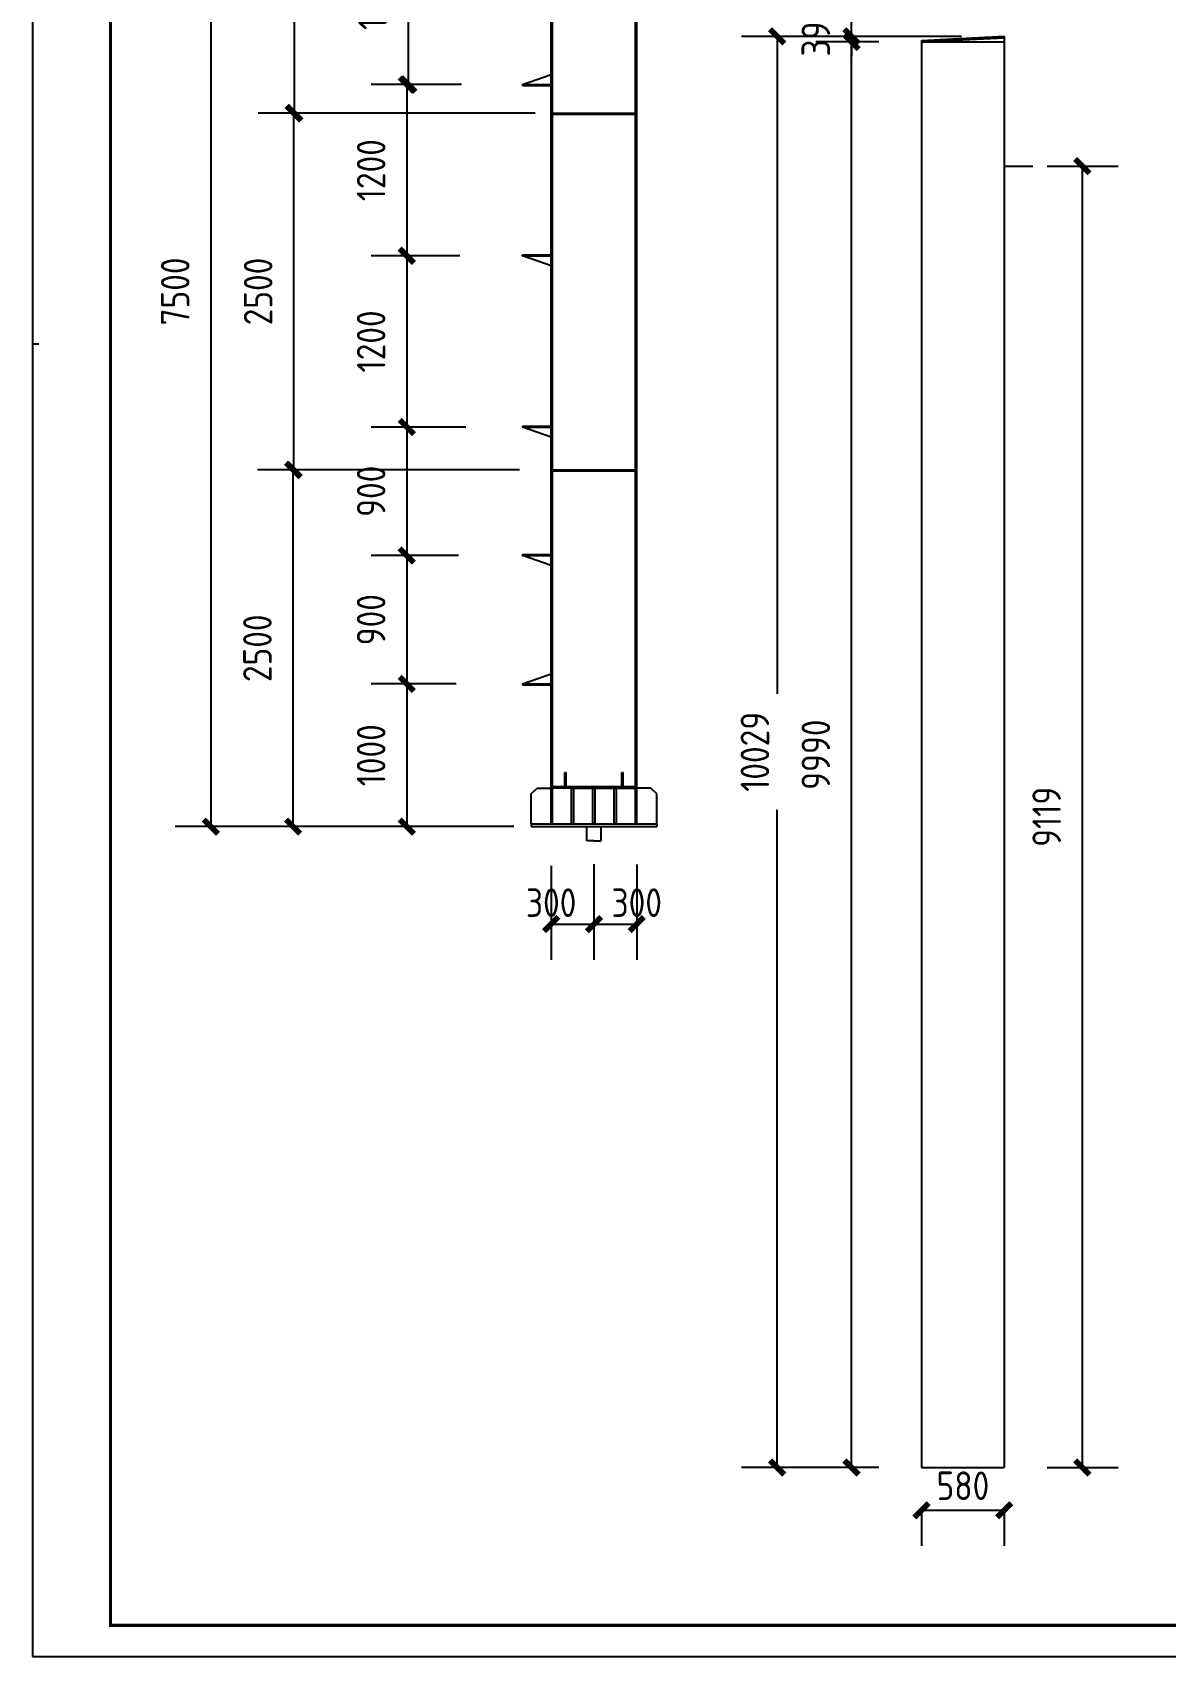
# Model space of a CAD drawing. Extents: x -9001 to 151288, y 75886 to 362543.
# Drawn here: x 21635 to 29577, y 75927 to 87308 of the extents above; entities that cross this region are included whole.
import ezdxf
from ezdxf.enums import TextEntityAlignment as Align

# ---------------------------------------------------------------- set-up
doc = ezdxf.new("R2010")
doc.units = 0
doc.header["$LTSCALE"] = 1000
doc.header["$MEASUREMENT"] = 0
doc.layers.add('PUB_TITLE', color=4, linetype='Continuous')
doc.styles.get("Standard").update_dxf_attribs({"font": 'gbenor.shx', "bigfont": 'gbcbig.shx'})
doc.dimstyles.get("Standard").update_dxf_attribs({"dimscale": 100, "dimtxt": 1, "dimasz": 1, "dimexe": 2.5, "dimexo": 3, "dimgap": 1.5, "dimtad": 1, "dimdec": 0, "dimzin": 0, "dimdsep": 46, "dimtxsty": 'Standard', "dimblk": 'ARCHTICK', "dimcen": 0.09, "dimadec": 0, "dimazin": 0, "dimtfac": 1, "dimtdec": 0, "dimtix": 1, "dimtmove": 2, "dimatfit": 3, "dimfxl": 1, "dimtolj": 1, "dimtzin": 0, "dimarcsym": 0})

# ---------------------------------------------------------------- blocks, each defined once
blk = doc.blocks.new('_ArchTick')
at = {"color": 0, "linetype": 'ByBlock', "const_width": 0.4}
blk.add_lwpolyline([(-0.5, -0.5), (0.5, 0.5)], dxfattribs=at)
blk = doc.blocks.new('*D34')
at = {"color": 0, "lineweight": -2}
for p, q in [((22948, 89243), (22636, 89243)), ((22886, 89243), (22886, 81743)), ((24200, 81743), (22636, 81743))]:
    blk.add_line(p, q, dxfattribs=at)
at = {"layer": 'Defpoints', "color": 0}
for p in [(23248, 89243), (22886, 81743), (24500, 81743)]:
    blk.add_point(p, dxfattribs=at)
at = {"color": 0, "lineweight": -2, "xscale": 100, "yscale": 100, "zscale": 100}
for p, rotation in [((22886, 89243), 90), ((22886, 81743), 270)]:
    blk.add_blockref('_ArchTick', p, dxfattribs=dict(at, rotation=rotation))
at = {"color": 0, "insert": (22636, 85493), "char_height": 200, "attachment_point": 5, "rotation": 90}
blk.add_mtext('\\A1;7500', dxfattribs=at)
blk = doc.blocks.new('*D194')
at = {"color": 0, "lineweight": -2}
for p, q in [((25271, 81468), (25271, 80810)), ((25571, 81475), (25571, 80810)), ((25271, 81060), (25571, 81060))]:
    blk.add_line(p, q, dxfattribs=at)
at = {"layer": 'Defpoints', "color": 0}
for p in [(25271, 81768), (25571, 81775), (25571, 81060)]:
    blk.add_point(p, dxfattribs=at)
at = {"color": 0, "lineweight": -2, "xscale": 100, "yscale": 100, "zscale": 100, "rotation": 180}
blk.add_blockref('_ArchTick', (25271, 81060), dxfattribs=at)
at = {"color": 0, "lineweight": -2, "xscale": 100, "yscale": 100, "zscale": 100}
blk.add_blockref('_ArchTick', (25571, 81060), dxfattribs=at)
at = {"color": 0, "insert": (25271, 81210), "char_height": 200, "attachment_point": 5}
blk.add_mtext('\\A1;300', dxfattribs=at)
blk = doc.blocks.new('*D36')
at = {"color": 0, "lineweight": -2}
for p, q in [((25571, 81481), (25571, 80810)), ((25871, 81477), (25871, 80810)), ((25571, 81060), (25871, 81060))]:
    blk.add_line(p, q, dxfattribs=at)
at = {"layer": 'Defpoints', "color": 0}
for p in [(25571, 81781), (25871, 81777), (25871, 81060)]:
    blk.add_point(p, dxfattribs=at)
at = {"color": 0, "lineweight": -2, "xscale": 100, "yscale": 100, "zscale": 100, "rotation": 180}
blk.add_blockref('_ArchTick', (25571, 81060), dxfattribs=at)
at = {"color": 0, "lineweight": -2, "xscale": 100, "yscale": 100, "zscale": 100}
blk.add_blockref('_ArchTick', (25871, 81060), dxfattribs=at)
at = {"color": 0, "insert": (25871, 81210), "char_height": 200, "attachment_point": 5}
blk.add_mtext('\\A1;300', dxfattribs=at)
blk = doc.blocks.new('*D45')
at = {"color": 0, "lineweight": -2}
for p, q in [((24657, 88143), (24019, 88143)), ((24269, 88143), (24269, 86943)), ((24318, 86943), (24019, 86943))]:
    blk.add_line(p, q, dxfattribs=at)
at = {"layer": 'Defpoints', "color": 0}
for p in [(24957, 88143), (24269, 86943), (24618, 86943)]:
    blk.add_point(p, dxfattribs=at)
at = {"color": 0, "lineweight": -2, "xscale": 100, "yscale": 100, "zscale": 100}
for p, rotation in [((24269, 88143), 90), ((24269, 86943), 270)]:
    blk.add_blockref('_ArchTick', p, dxfattribs=dict(at, rotation=rotation))
at = {"color": 0, "insert": (24019, 87543), "char_height": 200, "attachment_point": 5, "rotation": 90}
blk.add_mtext('\\A1;1200', dxfattribs=at)
blk = doc.blocks.new('*D46')
at = {"color": 0, "lineweight": -2}
for p, q in [((24642, 86943), (24009, 86943)), ((24259, 86943), (24259, 85743)), ((24318, 85743), (24009, 85743))]:
    blk.add_line(p, q, dxfattribs=at)
at = {"layer": 'Defpoints', "color": 0}
for p in [(24942, 86943), (24259, 85743), (24618, 85743)]:
    blk.add_point(p, dxfattribs=at)
at = {"color": 0, "lineweight": -2, "xscale": 100, "yscale": 100, "zscale": 100}
for p, rotation in [((24259, 86943), 90), ((24259, 85743), 270)]:
    blk.add_blockref('_ArchTick', p, dxfattribs=dict(at, rotation=rotation))
at = {"color": 0, "insert": (24009, 86343), "char_height": 200, "attachment_point": 5, "rotation": 90}
blk.add_mtext('\\A1;1200', dxfattribs=at)
blk = doc.blocks.new('*D47')
at = {"color": 0, "lineweight": -2}
for p, q in [((24632, 85743), (24009, 85743)), ((24259, 85743), (24259, 84543)), ((24405, 84543), (24009, 84543))]:
    blk.add_line(p, q, dxfattribs=at)
at = {"layer": 'Defpoints', "color": 0}
for p in [(24932, 85743), (24259, 84543), (24705, 84543)]:
    blk.add_point(p, dxfattribs=at)
at = {"color": 0, "lineweight": -2, "xscale": 100, "yscale": 100, "zscale": 100}
for p, rotation in [((24259, 85743), 90), ((24259, 84543), 270)]:
    blk.add_blockref('_ArchTick', p, dxfattribs=dict(at, rotation=rotation))
at = {"color": 0, "insert": (24009, 85143), "char_height": 200, "attachment_point": 5, "rotation": 90}
blk.add_mtext('\\A1;1200', dxfattribs=at)
blk = doc.blocks.new('*D48')
at = {"color": 0, "lineweight": -2}
for p, q in [((24673, 84543), (24009, 84543)), ((24259, 84543), (24259, 83643)), ((24392, 83643), (24009, 83643))]:
    blk.add_line(p, q, dxfattribs=at)
at = {"layer": 'Defpoints', "color": 0}
for p in [(24973, 84543), (24259, 83643), (24692, 83643)]:
    blk.add_point(p, dxfattribs=at)
at = {"color": 0, "lineweight": -2, "xscale": 100, "yscale": 100, "zscale": 100}
for p, rotation in [((24259, 84543), 90), ((24259, 83643), 270)]:
    blk.add_blockref('_ArchTick', p, dxfattribs=dict(at, rotation=rotation))
at = {"color": 0, "insert": (24009, 84093), "char_height": 200, "attachment_point": 5, "rotation": 90}
blk.add_mtext('\\A1;900', dxfattribs=at)
blk = doc.blocks.new('*D49')
at = {"color": 0, "lineweight": -2}
for p, q in [((24621, 83643), (24009, 83643)), ((24259, 83643), (24259, 82743)), ((24392, 82743), (24009, 82743))]:
    blk.add_line(p, q, dxfattribs=at)
at = {"layer": 'Defpoints', "color": 0}
for p in [(24921, 83643), (24259, 82743), (24692, 82743)]:
    blk.add_point(p, dxfattribs=at)
at = {"color": 0, "lineweight": -2, "xscale": 100, "yscale": 100, "zscale": 100}
for p, rotation in [((24259, 83643), 90), ((24259, 82743), 270)]:
    blk.add_blockref('_ArchTick', p, dxfattribs=dict(at, rotation=rotation))
at = {"color": 0, "insert": (24009, 83193), "char_height": 200, "attachment_point": 5, "rotation": 90}
blk.add_mtext('\\A1;900', dxfattribs=at)
blk = doc.blocks.new('*D50')
at = {"color": 0, "lineweight": -2}
for p, q in [((24606, 82743), (24009, 82743)), ((24259, 82743), (24259, 81743)), ((24399, 81743), (24009, 81743))]:
    blk.add_line(p, q, dxfattribs=at)
at = {"layer": 'Defpoints', "color": 0}
for p in [(24906, 82743), (24259, 81743), (24699, 81743)]:
    blk.add_point(p, dxfattribs=at)
at = {"color": 0, "lineweight": -2, "xscale": 100, "yscale": 100, "zscale": 100}
for p, rotation in [((24259, 82743), 90), ((24259, 81743), 270)]:
    blk.add_blockref('_ArchTick', p, dxfattribs=dict(at, rotation=rotation))
at = {"color": 0, "insert": (24009, 82243), "char_height": 200, "attachment_point": 5, "rotation": 90}
blk.add_mtext('\\A1;1000', dxfattribs=at)
blk = doc.blocks.new('*D250')
at = {"color": 0, "lineweight": -2}
for p, q in [((25048, 84243), (23212, 84243)), ((23462, 81743), (23462, 84243)), ((25009, 81743), (23212, 81743))]:
    blk.add_line(p, q, dxfattribs=at)
at = {"layer": 'Defpoints', "color": 0}
for p in [(23462, 84243), (25348, 84243), (25309, 81743)]:
    blk.add_point(p, dxfattribs=at)
at = {"color": 0, "lineweight": -2, "xscale": 100, "yscale": 100, "zscale": 100}
for p, rotation in [((23462, 84243), 90), ((23462, 81743), 270)]:
    blk.add_blockref('_ArchTick', p, dxfattribs=dict(at, rotation=rotation))
at = {"color": 0, "insert": (23212, 82993), "char_height": 200, "attachment_point": 5, "rotation": 90}
blk.add_mtext('\\A1;2500', dxfattribs=at)
blk = doc.blocks.new('$titleblk$00000167')
blk.add_line((-1187, 420.5), (-1189, 420.5))
blk.add_lwpolyline([(-1189, 0), (0, 0), (0, 841), (-1189, 841)], close=True)
at = {"const_width": 1}
blk.add_lwpolyline([(-1164, 10), (-10, 10), (-10, 831), (-1164, 831)], close=True, dxfattribs=at)
at = {"flags": 4}
for tag, p in [('(扩展图名)', (-62.12, 184.1)), ('图名', (-62.12, 180.13)), ('日期', (-62.12, 172.03)), ('图号', (-62.12, 163.99)), ('比例', (-62.12, 156)), ('子项', (-59.56, 82.07)), ('工程名称', (-59.24, 70.19)), ('设计号', (-36.91, 28.62))]:
    blk.add_attdef(tag, text='', height=3.5, dxfattribs=at).set_placement(p, align=Align.CENTER)
for tag, p in [('设计人', (-64.84, 148.13)), ('负责人', (-64.71, 140.27)), ('主持人', (-64.73, 132.26)), ('校对人', (-64.28, 124.4)), ('审核人', (-63.96, 116.15)), ('审定人', (-64.16, 107.95)), ('所长', (-64.16, 99.76))]:
    blk.add_attdef(tag, p, '', height=3.5)
blk = doc.blocks.new('*D347')
at = {"color": 0, "lineweight": -2}
for p, q in [((27867, 76952), (27867, 76702)), ((27867, 76952), (28447, 76952)), ((28447, 76952), (28447, 76702))]:
    blk.add_line(p, q, dxfattribs=at)
at = {"layer": 'Defpoints', "color": 0}
for p in [(27867, 77252), (28447, 77252), (28447, 76952)]:
    blk.add_point(p, dxfattribs=at)
at = {"color": 0, "lineweight": -2, "xscale": 100, "yscale": 100, "zscale": 100, "rotation": 180}
blk.add_blockref('_ArchTick', (27867, 76952), dxfattribs=at)
at = {"color": 0, "lineweight": -2, "xscale": 100, "yscale": 100, "zscale": 100}
blk.add_blockref('_ArchTick', (28447, 76952), dxfattribs=at)
at = {"color": 0, "insert": (28157, 77124), "char_height": 200, "attachment_point": 5}
blk.add_mtext('\\A1;580', dxfattribs=at)
blk = doc.blocks.new('*D349')
at = {"color": 0, "lineweight": -2}
for p, q in [((28147, 87281), (26605, 87281)), ((26855, 87281), (26855, 82673)), ((26855, 77252), (26855, 81861)), ((27567, 77252), (26605, 77252))]:
    blk.add_line(p, q, dxfattribs=at)
at = {"layer": 'Defpoints', "color": 0}
for p in [(26855, 87281), (28447, 87281), (27867, 77252)]:
    blk.add_point(p, dxfattribs=at)
at = {"color": 0, "lineweight": -2, "xscale": 100, "yscale": 100, "zscale": 100}
for p, rotation in [((26855, 87281), 90), ((26855, 77252), 270)]:
    blk.add_blockref('_ArchTick', p, dxfattribs=dict(at, rotation=rotation))
at = {"color": 0, "insert": (26699, 82267), "char_height": 200, "attachment_point": 5, "rotation": 90}
blk.add_mtext('\\A1;10029', dxfattribs=at)
blk = doc.blocks.new('*D350')
at = {"color": 0, "lineweight": -2}
for p, q in [((25158, 86743), (23217, 86743)), ((23467, 84243), (23467, 86743)), ((25048, 84243), (23217, 84243))]:
    blk.add_line(p, q, dxfattribs=at)
at = {"layer": 'Defpoints', "color": 0}
for p in [(23467, 86743), (25458, 86743), (25348, 84243)]:
    blk.add_point(p, dxfattribs=at)
at = {"color": 0, "lineweight": -2, "xscale": 100, "yscale": 100, "zscale": 100}
for p, rotation in [((23467, 86743), 90), ((23467, 84243), 270)]:
    blk.add_blockref('_ArchTick', p, dxfattribs=dict(at, rotation=rotation))
at = {"color": 0, "insert": (23217, 85493), "char_height": 200, "attachment_point": 5, "rotation": 90}
blk.add_mtext('\\A1;2500', dxfattribs=at)
blk = doc.blocks.new('*D351')
at = {"color": 0, "lineweight": -2}
for p, q in [((25147, 89243), (23221, 89243)), ((23471, 86743), (23471, 89243)), ((25120, 86743), (23221, 86743))]:
    blk.add_line(p, q, dxfattribs=at)
at = {"layer": 'Defpoints', "color": 0}
for p in [(23471, 89243), (25447, 89243), (25420, 86743)]:
    blk.add_point(p, dxfattribs=at)
at = {"color": 0, "lineweight": -2, "xscale": 100, "yscale": 100, "zscale": 100}
for p, rotation in [((23471, 89243), 90), ((23471, 86743), 270)]:
    blk.add_blockref('_ArchTick', p, dxfattribs=dict(at, rotation=rotation))
at = {"color": 0, "insert": (23221, 87993), "char_height": 200, "attachment_point": 5, "rotation": 90}
blk.add_mtext('\\A1;2500', dxfattribs=at)
blk = doc.blocks.new('*D367')
at = {"color": 0, "lineweight": -2}
for p, q in [((28747, 86371), (29244, 86371)), ((28994, 77252), (28994, 86371)), ((28747, 77252), (29244, 77252))]:
    blk.add_line(p, q, dxfattribs=at)
at = {"layer": 'Defpoints', "color": 0}
for p in [(28447, 86371), (28994, 86371), (28447, 77252)]:
    blk.add_point(p, dxfattribs=at)
at = {"color": 0, "lineweight": -2, "xscale": 100, "yscale": 100, "zscale": 100}
for p, rotation in [((28994, 86371), 90), ((28994, 77252), 270)]:
    blk.add_blockref('_ArchTick', p, dxfattribs=dict(at, rotation=rotation))
at = {"color": 0, "insert": (28744, 81812), "char_height": 200, "attachment_point": 5, "rotation": 90}
blk.add_mtext('\\A1;9119', dxfattribs=at)
blk = doc.blocks.new('*D458')
at = {"color": 0, "lineweight": -2}
for p, q in [((27567, 87242), (27126, 87242)), ((27376, 77252), (27376, 87242)), ((27567, 77252), (27126, 77252))]:
    blk.add_line(p, q, dxfattribs=at)
at = {"layer": 'Defpoints', "color": 0}
for p in [(27376, 87242), (27867, 87242), (27867, 77252)]:
    blk.add_point(p, dxfattribs=at)
at = {"color": 0, "lineweight": -2, "xscale": 100, "yscale": 100, "zscale": 100}
for p, rotation in [((27376, 87242), 90), ((27376, 77252), 270)]:
    blk.add_blockref('_ArchTick', p, dxfattribs=dict(at, rotation=rotation))
at = {"color": 0, "insert": (27126, 82247), "char_height": 200, "attachment_point": 5, "rotation": 90}
blk.add_mtext('\\A1;9990', dxfattribs=at)
blk = doc.blocks.new('*D459')
at = {"color": 0, "lineweight": -2}
for p, q in [((27376, 87281), (27376, 87381)), ((28147, 87281), (27126, 87281)), ((27567, 87242), (27126, 87242)), ((27376, 87242), (27376, 87281)), ((27376, 87242), (27376, 87142))]:
    blk.add_line(p, q, dxfattribs=at)
at = {"layer": 'Defpoints', "color": 0}
for p in [(27376, 87281), (27867, 87242), (28447, 87281)]:
    blk.add_point(p, dxfattribs=at)
at = {"color": 0, "lineweight": -2, "xscale": 100, "yscale": 100, "zscale": 100}
for p, rotation in [((27376, 87281), 270), ((27376, 87242), 90)]:
    blk.add_blockref('_ArchTick', p, dxfattribs=dict(at, rotation=rotation))
at = {"color": 0, "insert": (27126, 87262), "char_height": 200, "attachment_point": 5, "rotation": 90}
blk.add_mtext('\\A1;39', dxfattribs=at)

msp = doc.modelspace()

# ---------------------------------------------------------------- linework, layer by layer
for p, q in [((25271.1, 81763.1), (25271.1, 91743.1)), ((25281.1, 81763.1), (25281.1, 91733.6)), ((25861.1, 81763.1), (25861.1, 90863.1)), ((25871.1, 81763.1), (25871.1, 90863.1)), ((25871.1, 81763.1), (25871.1, 90863.1)), ((27866.6, 87252.2), (28446.6, 87281.2)), ((27866.6, 87252.2), (27866.6, 77252.2)), ((27866.6, 87242.2), (28446.6, 87242.2)), ((27867.1, 87242.2), (28447.1, 87271.2)), ((28446.6, 87281.2), (28446.6, 77252.2)), ((28446.6, 87281.2), (28446.6, 86371.2)), ((28446.6, 87252.2), (28446.6, 86342.2)), ((25071.1, 86943.1), (25271.1, 87013.1)), ((25271.1, 87013.1), (25271.1, 87013.1)), ((25071.1, 86943.1), (25271.1, 86943.1)), ((25071.1, 86937.1), (25071.1, 86943.1)), ((25071.1, 86937.1), (25271.1, 86937.1)), ((25281.1, 86743.1), (25861.1, 86743.1)), ((25281.1, 86735.1), (25861.1, 86735.1)), ((28446.6, 86371.2), (28647.3, 86371.2)), ((25071.1, 85743.1), (25071.1, 85749.1)), ((25071.1, 85749.1), (25271.1, 85749.1)), ((25071.1, 85743.1), (25271.1, 85743.1)), ((25071.1, 85743.1), (25271.1, 85743.1)), ((25071.1, 85743.1), (25271.1, 85743.1)), ((25271.1, 85673.1), (25071.1, 85743.1)), ((25271.1, 85743.1), (25271.1, 85673.1)), ((25071.1, 84549.1), (25271.1, 84549.1)), ((25071.1, 84549.1), (25071.1, 84543.1)), ((25071.1, 84543.1), (25271.1, 84543.1)), ((25071.1, 84543.1), (25271.1, 84543.1)), ((25271.1, 84473.1), (25071.1, 84543.1)), ((25271.1, 84543.1), (25271.1, 84473.1)), ((25281.1, 84243.1), (25861.1, 84243.1)), ((25281.1, 84235.1), (25861.1, 84235.1)), ((25071.1, 83649.1), (25271.1, 83649.1)), ((25071.1, 83643.1), (25071.1, 83649.1)), ((25071.1, 83643.1), (25271.1, 83643.1)), ((25271.1, 83573.1), (25071.1, 83643.1)), ((25271.1, 83643.1), (25271.1, 83573.1)), ((25071.1, 82743.1), (25271.1, 82813.1)), ((25071.1, 82743.1), (25271.1, 82743.1)), ((25071.1, 82743.1), (25071.1, 82737.1)), ((25271.1, 82813.1), (25271.1, 82813.1)), ((25071.1, 82737.1), (25271.1, 82737.1)), ((25367.1, 82021.1), (25367.1, 82121.1)), ((25367.1, 82121.1), (25375.1, 82121.1)), ((25375.1, 82021.1), (25375.1, 82121.1)), ((25767.1, 82021.1), (25767.1, 82121.1)), ((25767.1, 82121.1), (25775.1, 82121.1)), ((25775.1, 82021.1), (25775.1, 82121.1)), ((25131.1, 81972.4), (25171.8, 82013.1)), ((25131.1, 81972.4), (25171.8, 82013.1)), ((25131.1, 81972.4), (25171.8, 82013.1)), ((25131.1, 81763.1), (25131.1, 81972.4)), ((25131.1, 81763.1), (25131.1, 81972.4)), ((25131.1, 81763.1), (25131.1, 81972.4)), ((25171.8, 82013.1), (25271.1, 82013.1)), ((25171.8, 82013.1), (25271.1, 82013.1)), ((25171.8, 82013.1), (25271.1, 82013.1)), ((25861.1, 82021.1), (25281.1, 82021.1)), ((25861.1, 82013.1), (25281.1, 82013.1)), ((25281.1, 82013.1), (25281.1, 82013.1)), ((25414.1, 81763.1), (25414.1, 82013.1)), ((25414.1, 82013.1), (25422.1, 82013.1)), ((25414.1, 81763.1), (25414.1, 82013.1)), ((25414.1, 82013.1), (25422.1, 82013.1)), ((25414.1, 81763.1), (25414.1, 82013.1)), ((25414.1, 82013.1), (25422.1, 82013.1)), ((25414.1, 82013.1), (25861.1, 82013.1)), ((25430.1, 82013.1), (25422.1, 82013.1)), ((25430.1, 82013.1), (25422.1, 82013.1)), ((25430.1, 82013.1), (25422.1, 82013.1)), ((25430.1, 81763.1), (25430.1, 82013.1)), ((25430.1, 81763.1), (25430.1, 82013.1)), ((25430.1, 81763.1), (25430.1, 82013.1)), ((25563.1, 81763.1), (25563.1, 82013.1)), ((25563.1, 82013.1), (25571.1, 82013.1)), ((25563.1, 81763.1), (25563.1, 82013.1)), ((25563.1, 82013.1), (25571.1, 82013.1)), ((25563.1, 81763.1), (25563.1, 82013.1)), ((25563.1, 82013.1), (25571.1, 82013.1)), ((25579.1, 82013.1), (25571.1, 82013.1)), ((25579.1, 82013.1), (25571.1, 82013.1)), ((25579.1, 82013.1), (25571.1, 82013.1)), ((25579.1, 81763.1), (25579.1, 82013.1)), ((25579.1, 81763.1), (25579.1, 82013.1)), ((25579.1, 81763.1), (25579.1, 82013.1)), ((25712.1, 81763.1), (25712.1, 82013.1)), ((25712.1, 82013.1), (25720.1, 82013.1)), ((25712.1, 81763.1), (25712.1, 82013.1)), ((25712.1, 82013.1), (25720.1, 82013.1)), ((25712.1, 81763.1), (25712.1, 82013.1)), ((25712.1, 82013.1), (25720.1, 82013.1)), ((25728.1, 82013.1), (25720.1, 82013.1)), ((25728.1, 82013.1), (25720.1, 82013.1)), ((25728.1, 82013.1), (25720.1, 82013.1)), ((25728.1, 81763.1), (25728.1, 82013.1)), ((25728.1, 81763.1), (25728.1, 82013.1)), ((25728.1, 81763.1), (25728.1, 82013.1)), ((25970.4, 82013.1), (25871.1, 82013.1)), ((25970.4, 82013.1), (25871.1, 82013.1)), ((25970.4, 82013.1), (25871.1, 82013.1)), ((26011.1, 81972.4), (25970.4, 82013.1)), ((26011.1, 81972.4), (25970.4, 82013.1)), ((26011.1, 81972.4), (25970.4, 82013.1)), ((26011.1, 81763.1), (26011.1, 81972.4)), ((26011.1, 81763.1), (26011.1, 81972.4)), ((26011.1, 81763.1), (26011.1, 81972.4)), ((25131.1, 81763.1), (26011.1, 81763.1)), ((25131.1, 81763.1), (25131.1, 81743.1)), ((25131.1, 81763.1), (26011.1, 81763.1)), ((25131.1, 81763.1), (26011.1, 81763.1)), ((25131.1, 81743.1), (26011.1, 81743.1)), ((25422.1, 81763.1), (25414.1, 81763.1)), ((25422.1, 81763.1), (25414.1, 81763.1)), ((25422.1, 81763.1), (25414.1, 81763.1)), ((25422.1, 81763.1), (25430.1, 81763.1)), ((25422.1, 81763.1), (25430.1, 81763.1)), ((25422.1, 81763.1), (25430.1, 81763.1)), ((25521.1, 81643.1), (25521.1, 81743.1)), ((25571.1, 81763.1), (25563.1, 81763.1)), ((25571.1, 81763.1), (25563.1, 81763.1)), ((25571.1, 81763.1), (25563.1, 81763.1)), ((25571.1, 81763.1), (25579.1, 81763.1)), ((25571.1, 81763.1), (25579.1, 81763.1)), ((25571.1, 81763.1), (25579.1, 81763.1)), ((25621.1, 81643.1), (25621.1, 81743.1)), ((25720.1, 81763.1), (25712.1, 81763.1)), ((25720.1, 81763.1), (25712.1, 81763.1)), ((25720.1, 81763.1), (25712.1, 81763.1)), ((25720.1, 81763.1), (25728.1, 81763.1)), ((25720.1, 81763.1), (25728.1, 81763.1)), ((25720.1, 81763.1), (25728.1, 81763.1)), ((26011.1, 81763.1), (26011.1, 81743.1)), ((25571.1, 81643.1), (25521.1, 81643.1)), ((25571.1, 81643.1), (25621.1, 81643.1)), ((27866.6, 77252.2), (28446.6, 77252.2))]:
    msp.add_line(p, q)

# ---------------------------------------------------------------- block references
at = {"layer": 'PUB_TITLE', "xscale": 21.86999999999534, "yscale": 21.86999999999898, "zscale": 21.87}
msp.add_blockref('$titleblk$00000167', (47638.9, 75927.4), dxfattribs=at)

# ---------------------------------------------------------------- dimensions: what is measured, and where the dimension line sits
for base, p1, p2, picture, middle in [((22885.6, 81743.1), (23247.7, 89243.1), (24500, 81743.1), '*D34', (22635.6, 85493.1)), ((23470.5, 89243.1), (25420.2, 86743.1), (25446.9, 89243.1), '*D351', (23220.5, 87993.1)), ((24268.8, 86943.1), (24957.5, 88143.1), (24617.9, 86943.1), '*D45', (24018.8, 87543.1)), ((27375.9, 87281.2), (27867.1, 87242.2), (28446.6, 87281.2), '*D459', (27125.9, 87261.7)), ((27375.9, 87242.2), (27866.6, 77252.2), (27867.1, 87242.2), '*D458', (27125.9, 82247.2)), ((24258.8, 85743.1), (24942.5, 86943.1), (24617.9, 85743.1), '*D46', (24008.8, 86343.1)), ((23466.6, 86743.1), (25348, 84243.1), (25457.6, 86743.1), '*D350', (23216.6, 85493.1)), ((28993.6, 86371.2), (28446.6, 77252.2), (28446.6, 86371.2), '*D367', (28743.6, 81811.7)), ((24258.8, 84543.1), (24932, 85743.1), (24705.5, 84543.1), '*D47', (24008.8, 85143.1)), ((24258.8, 83643.1), (24973.5, 84543.1), (24691.9, 83643.1), '*D48', (24008.8, 84093.1)), ((23462, 84243.1), (25309.5, 81743.1), (25348, 84243.1), '*D250', (23212, 82993.1)), ((24258.8, 82743.1), (24921, 83643.1), (24691.9, 82743.1), '*D49', (24008.8, 83193.1)), ((24258.8, 81743.1), (24906.1, 82743.1), (24698.7, 81743.1), '*D50', (24008.8, 82243.1))]:
    dim = msp.add_linear_dim(base=base, p1=p1, p2=p2, angle=90, dimstyle='Standard', override={"dimtxt": 2})
    dim.commit()
    dim.dimension.update_dxf_attribs({"geometry": picture, "text_midpoint": middle})
dim = msp.add_linear_dim(base=(26855.2, 87281.2), p1=(27866.6, 77252.1), p2=(28446.6, 87281.2), angle=90, dimstyle='Standard', override={"dimtxt": 2})
dim.commit()
dim.dimension.update_dxf_attribs({"geometry": '*D349', "text_midpoint": (26699.2, 82266.7), "dimtype": 160})
for base, p1, p2, picture, middle in [((25571.1, 81060.2), (25271.1, 81767.7), (25571.1, 81775.2), '*D194', (25271.1, 81210.2)), ((25871.1, 81060.2), (25571.1, 81780.8), (25871.1, 81777.3), '*D36', (25871.1, 81210.2)), ((28446.6, 76952.1), (27866.6, 77252.1), (28446.6, 77252.2), '*D347', (28156.6, 77124.5))]:
    dim = msp.add_linear_dim(base=base, p1=p1, p2=p2, dimstyle='Standard', override={"dimtxt": 2})
    dim.commit()
    dim.dimension.update_dxf_attribs({"geometry": picture, "text_midpoint": middle, "dimtype": 160})

doc.saveas('drawing.dxf')
